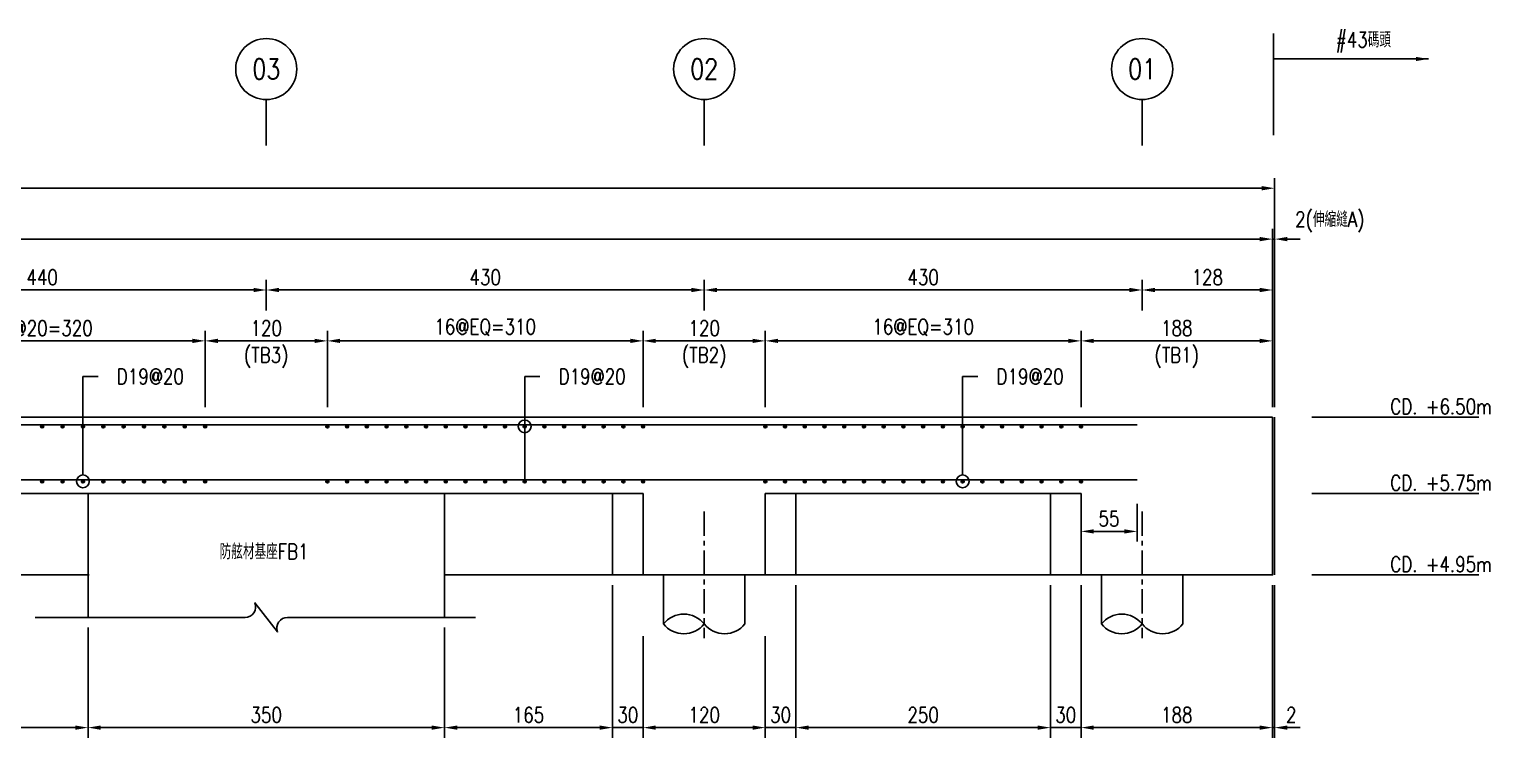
# Model space of a CAD drawing. Extents: x -791 to 13121, y -31587 to 2944.
# Drawn here: x 11121 to 12555, y -4181 to -3485 of the extents above; entities that cross this region are included whole.
import ezdxf
from ezdxf import colors
from ezdxf.entities.mleader import LeaderData, LeaderLine
from ezdxf.enums import TextEntityAlignment as Align
from ezdxf.math import Vec2, Vec3

# ---------------------------------------------------------------- set-up
doc = ezdxf.new("R2010")
doc.units = 0
doc.header["$LTSCALE"] = 0.05
doc.linetypes.add('CENTER', pattern=[50.8, 31.75, -6.35, 6.35, -6.35])
doc.layers.get('0').update_dxf_attribs({"linetype": 'CONTINUOUS'})
doc.layers.get('Defpoints').update_dxf_attribs({"linetype": 'CONTINUOUS'})
for name, color, linetype in [('HB_0', 7, 'CONTINUOUS'), ('HB_DIM', 1, 'CONTINUOUS'), ('HB_ReBar', 3, 'CONTINUOUS'), ('HB_SYMBOLS', 7, 'CONTINUOUS'), ('底圖', 7, 'CONTINUOUS')]:
    doc.layers.add(name, color=color, linetype=linetype)
doc.styles.get("Standard").update_dxf_attribs({"font": 'ROMANS.shx', "width": 0.8, "bigfont": 'lchinap.shx'})
doc.dimstyles.new('50cm', dxfattribs={"dimscale": 5, "dimtxt": 3, "dimasz": 2.5, "dimexe": 2, "dimexo": 2, "dimgap": 1, "dimtad": 1, "dimdsep": 46, "dimtxsty": 'Standard', "dimcen": 0, "dimclrt": 2, "dimadec": 0, "dimazin": 0, "dimtfac": 1, "dimtix": 1, "dimtmove": 2, "dimatfit": 3, "dimfxl": 0, "dimtolj": 1, "dimtzin": 0, "dimarcsym": 0})

# ---------------------------------------------------------------- blocks, each defined once
blk = doc.blocks.new('gr_t')
at = {"layer": 'HB_SYMBOLS', "color": 4, "linetype": 'Continuous'}
blk.add_line((0, -6), (0, -15), dxfattribs=at)
blk.add_circle((0, 0), 6, dxfattribs=at)
at = {"layer": 'HB_SYMBOLS', "color": 4, "linetype": 'Continuous', "width": 0.8}
blk.add_attdef('A', text='', height=4.5, dxfattribs=at).set_placement((0, 0), align=Align.MIDDLE)
blk = doc.blocks.new('*D2510')
at = {"layer": 'Defpoints', "color": 0}
for p in [(2528, 330), (2528, 155), (2530, 155)]:
    blk.add_point(p, dxfattribs=at)
at = {"layer": 'HB_DIM', "color": 0, "lineweight": -2}
for p, q in [((2515.5, 330), (2503, 330)), ((2528, 165), (2528, 340)), ((2530, 330), (2528, 330)), ((2530, 165), (2530, 340)), ((2542.5, 330), (2555, 330))]:
    blk.add_line(p, q, dxfattribs=at)
at = {"layer": 'HB_DIM', "color": 0}
for points in [[(2515.5, 332.1), (2515.5, 327.9), (2528, 330)], [(2542.5, 332.1), (2542.5, 327.9), (2530, 330)]]:
    blk.add_solid(points, dxfattribs=at)
at = {"layer": 'HB_DIM', "color": 2, "insert": (2584.3, 346.9), "char_height": 15, "attachment_point": 5}
blk.add_mtext('\\A1;2(伸縮縫A)', dxfattribs=at)
blk = doc.blocks.new('ReBarPoint')
at = {"layer": 'HB_0'}
h = blk.add_hatch(color=0, dxfattribs=at)
h.dxf.hatch_style = 1
edge = h.paths.add_edge_path()
edge.add_arc((0, 0), 1.5, 0, 360)
at = {"layer": 'HB_ReBar', "color": 0}
blk.add_circle((0, 0), 1.5, dxfattribs=at)
blk = doc.blocks.new('_None')
blk = doc.blocks.new('*D2511')
at = {"layer": 'Defpoints', "color": 0}
for p in [(1365, -41.7), (1715, -41.7), (1715, -150)]:
    blk.add_point(p, dxfattribs=at)
at = {"layer": 'HB_DIM', "color": 0, "lineweight": -2}
for p, q in [((1365, -51.7), (1365, -160)), ((1715, -51.7), (1715, -160)), ((1377.5, -150), (1702.5, -150))]:
    blk.add_line(p, q, dxfattribs=at)
at = {"layer": 'HB_DIM', "color": 0}
for points in [[(1377.5, -147.9), (1377.5, -152.1), (1365, -150)], [(1702.5, -147.9), (1702.5, -152.1), (1715, -150)]]:
    blk.add_solid(points, dxfattribs=at)
at = {"layer": 'HB_DIM', "color": 2, "insert": (1540, -137.5), "char_height": 15, "attachment_point": 5}
blk.add_mtext('\\A1;350', dxfattribs=at)
blk = doc.blocks.new('*D2512')
at = {"layer": 'Defpoints', "color": 0}
for p in [(2340, 0), (2528, 0), (2528, -150)]:
    blk.add_point(p, dxfattribs=at)
at = {"layer": 'HB_DIM', "color": 0, "lineweight": -2}
for p, q in [((2340, -10), (2340, -160)), ((2528, -10), (2528, -160)), ((2352.5, -150), (2515.5, -150))]:
    blk.add_line(p, q, dxfattribs=at)
at = {"layer": 'HB_DIM', "color": 0}
for points in [[(2352.5, -147.9), (2352.5, -152.1), (2340, -150)], [(2515.5, -147.9), (2515.5, -152.1), (2528, -150)]]:
    blk.add_solid(points, dxfattribs=at)
at = {"layer": 'HB_DIM', "color": 2, "insert": (2434, -137.5), "char_height": 15, "attachment_point": 5}
blk.add_mtext('\\A1;188', dxfattribs=at)
blk = doc.blocks.new('_DotBlank')
at = {"color": 0, "linetype": 'ByBlock', "lineweight": -2}
blk.add_line((-0.5, 0), (-1, 0), dxfattribs=at)
blk.add_circle((0, 0), 0.5, dxfattribs=at)
blk = doc.blocks.new('*D2517')
at = {"layer": 'Defpoints', "color": 0}
for p in [(2528, 330), (2528, 155), (2530, 155)]:
    blk.add_point(p, dxfattribs=at)
at = {"layer": 'HB_DIM', "color": 0, "lineweight": -2}
for p, q in [((2515.5, 330), (2503, 330)), ((2528, 165), (2528, 340)), ((2530, 330), (2528, 330)), ((2530, 165), (2530, 340)), ((2542.5, 330), (2555, 330))]:
    blk.add_line(p, q, dxfattribs=at)
at = {"layer": 'HB_DIM', "color": 0}
for points in [[(2515.5, 332.1), (2515.5, 327.9), (2528, 330)], [(2542.5, 332.1), (2542.5, 327.9), (2530, 330)]]:
    blk.add_solid(points, dxfattribs=at)
at = {"layer": 'HB_DIM', "color": 2, "insert": (2584.3, 346.9), "char_height": 15, "attachment_point": 5}
blk.add_mtext('\\A1;2(伸縮縫A)', dxfattribs=at)
blk = doc.blocks.new('*D2518')
at = {"layer": 'Defpoints', "color": 0}
for p in [(1540, 280), (1100, 250), (1540, 250)]:
    blk.add_point(p, dxfattribs=at)
at = {"layer": 'HB_DIM', "color": 0, "lineweight": -2}
for p, q in [((1100, 260), (1100, 290)), ((1540, 260), (1540, 290)), ((1112.5, 280), (1527.5, 280))]:
    blk.add_line(p, q, dxfattribs=at)
at = {"layer": 'HB_DIM', "color": 0}
for points in [[(1112.5, 282.1), (1112.5, 277.9), (1100, 280)], [(1527.5, 282.1), (1527.5, 277.9), (1540, 280)]]:
    blk.add_solid(points, dxfattribs=at)
at = {"layer": 'HB_DIM', "color": 2, "insert": (1320, 292.5), "char_height": 15, "attachment_point": 5}
blk.add_mtext('\\A1;440', dxfattribs=at)
blk = doc.blocks.new('*D2519')
at = {"layer": 'Defpoints', "color": 0}
for p in [(1970, 280), (1540, 250), (1970, 250)]:
    blk.add_point(p, dxfattribs=at)
at = {"layer": 'HB_DIM', "color": 0, "lineweight": -2}
for p, q in [((1540, 260), (1540, 290)), ((1970, 260), (1970, 290)), ((1552.5, 280), (1957.5, 280))]:
    blk.add_line(p, q, dxfattribs=at)
at = {"layer": 'HB_DIM', "color": 0}
for points in [[(1552.5, 282.1), (1552.5, 277.9), (1540, 280)], [(1957.5, 282.1), (1957.5, 277.9), (1970, 280)]]:
    blk.add_solid(points, dxfattribs=at)
at = {"layer": 'HB_DIM', "color": 2, "insert": (1755, 292.5), "char_height": 15, "attachment_point": 5}
blk.add_mtext('\\A1;430', dxfattribs=at)
blk = doc.blocks.new('*D2520')
at = {"layer": 'Defpoints', "color": 0}
for p in [(2400, 280), (1970, 250), (2400, 250)]:
    blk.add_point(p, dxfattribs=at)
at = {"layer": 'HB_DIM', "color": 0, "lineweight": -2}
for p, q in [((1970, 260), (1970, 290)), ((2400, 260), (2400, 290)), ((1982.5, 280), (2387.5, 280))]:
    blk.add_line(p, q, dxfattribs=at)
at = {"layer": 'HB_DIM', "color": 0}
for points in [[(1982.5, 282.1), (1982.5, 277.9), (1970, 280)], [(2387.5, 282.1), (2387.5, 277.9), (2400, 280)]]:
    blk.add_solid(points, dxfattribs=at)
at = {"layer": 'HB_DIM', "color": 2, "insert": (2185, 292.5), "char_height": 15, "attachment_point": 5}
blk.add_mtext('\\A1;430', dxfattribs=at)
blk = doc.blocks.new('*D2521')
at = {"layer": 'Defpoints', "color": 0}
for p in [(1480, 230), (1160, 155), (1480, 155)]:
    blk.add_point(p, dxfattribs=at)
at = {"layer": 'HB_DIM', "color": 0, "lineweight": -2}
for p, q in [((1160, 165), (1160, 240)), ((1172.5, 230), (1467.5, 230)), ((1480, 165), (1480, 240))]:
    blk.add_line(p, q, dxfattribs=at)
at = {"layer": 'HB_DIM', "color": 0}
for points in [[(1172.5, 232.1), (1172.5, 227.9), (1160, 230)], [(1467.5, 232.1), (1467.5, 227.9), (1480, 230)]]:
    blk.add_solid(points, dxfattribs=at)
at = {"layer": 'HB_DIM', "color": 2, "insert": (1320, 242.5), "char_height": 15, "attachment_point": 5}
blk.add_mtext('\\A1;16@20=320', dxfattribs=at)
blk = doc.blocks.new('*D2522')
at = {"layer": 'Defpoints', "color": 0}
for p in [(1910, 230), (1600, 155), (1910, 155)]:
    blk.add_point(p, dxfattribs=at)
at = {"layer": 'HB_DIM', "color": 0, "lineweight": -2}
for p, q in [((1600, 165), (1600, 240)), ((1612.5, 230), (1897.5, 230)), ((1910, 165), (1910, 240))]:
    blk.add_line(p, q, dxfattribs=at)
at = {"layer": 'HB_DIM', "color": 0}
for points in [[(1612.5, 232.1), (1612.5, 227.9), (1600, 230)], [(1897.5, 232.1), (1897.5, 227.9), (1910, 230)]]:
    blk.add_solid(points, dxfattribs=at)
at = {"layer": 'HB_DIM', "color": 2, "insert": (1755, 243.2), "char_height": 15, "attachment_point": 5}
blk.add_mtext('\\A1;16@EQ=310', dxfattribs=at)
blk = doc.blocks.new('*D2523')
at = {"layer": 'Defpoints', "color": 0}
for p in [(2340, 230), (2030, 155), (2340, 155)]:
    blk.add_point(p, dxfattribs=at)
at = {"layer": 'HB_DIM', "color": 0, "lineweight": -2}
for p, q in [((2030, 165), (2030, 240)), ((2042.5, 230), (2327.5, 230)), ((2340, 165), (2340, 240))]:
    blk.add_line(p, q, dxfattribs=at)
at = {"layer": 'HB_DIM', "color": 0}
for points in [[(2042.5, 232.1), (2042.5, 227.9), (2030, 230)], [(2327.5, 232.1), (2327.5, 227.9), (2340, 230)]]:
    blk.add_solid(points, dxfattribs=at)
at = {"layer": 'HB_DIM', "color": 2, "insert": (2185, 243.2), "char_height": 15, "attachment_point": 5}
blk.add_mtext('\\A1;16@EQ=310', dxfattribs=at)
blk = doc.blocks.new('*D2524')
at = {"layer": 'Defpoints', "color": 0}
for p in [(2528, 280), (2400, 250), (2528, 155)]:
    blk.add_point(p, dxfattribs=at)
at = {"layer": 'HB_DIM', "color": 0, "lineweight": -2}
for p, q in [((2400, 260), (2400, 290)), ((2528, 165), (2528, 290)), ((2412.5, 280), (2515.5, 280))]:
    blk.add_line(p, q, dxfattribs=at)
at = {"layer": 'HB_DIM', "color": 0}
for points in [[(2412.5, 282.1), (2412.5, 277.9), (2400, 280)], [(2515.5, 282.1), (2515.5, 277.9), (2528, 280)]]:
    blk.add_solid(points, dxfattribs=at)
at = {"layer": 'HB_DIM', "color": 2, "insert": (2464, 292.5), "char_height": 15, "attachment_point": 5}
blk.add_mtext('\\A1;128', dxfattribs=at)
blk = doc.blocks.new('*D2527')
at = {"layer": 'Defpoints', "color": 0}
for p in [(0, 380), (0, 380), (2530, 330.1)]:
    blk.add_point(p, dxfattribs=at)
at = {"layer": 'HB_DIM', "color": 0, "lineweight": -2}
for p, q in [((2530, 340.1), (2530, 390)), ((2517.5, 380), (12.5, 380))]:
    blk.add_line(p, q, dxfattribs=at)
at = {"layer": 'HB_DIM', "color": 0}
for points in [[(12.5, 382.1), (12.5, 377.9), (0, 380)], [(2517.5, 382.1), (2517.5, 377.9), (2530, 380)]]:
    blk.add_solid(points, dxfattribs=at)
at = {"layer": 'HB_DIM', "color": 2, "insert": (1265, 392.5), "char_height": 15, "attachment_point": 5}
blk.add_mtext('\\A1;4200', dxfattribs=at)
blk = doc.blocks.new('*D2528')
at = {"layer": 'Defpoints', "color": 0}
for p in [(0, 330), (0, 330), (2528, 280.1)]:
    blk.add_point(p, dxfattribs=at)
at = {"layer": 'HB_DIM', "color": 0, "lineweight": -2}
for p, q in [((2515.5, 330), (12.5, 330)), ((2528, 290.1), (2528, 340))]:
    blk.add_line(p, q, dxfattribs=at)
at = {"layer": 'HB_DIM', "color": 0}
for points in [[(12.5, 332.1), (12.5, 327.9), (0, 330)], [(2515.5, 332.1), (2515.5, 327.9), (2528, 330)]]:
    blk.add_solid(points, dxfattribs=at)
at = {"layer": 'HB_DIM', "color": 2, "insert": (1264, 342.5), "char_height": 15, "attachment_point": 5}
blk.add_mtext('\\A1;4197', dxfattribs=at)
blk = doc.blocks.new('*D2531')
at = {"layer": 'Defpoints', "color": 0}
for p in [(2528, 230), (2340, 155), (2528, 155)]:
    blk.add_point(p, dxfattribs=at)
at = {"layer": 'HB_DIM', "color": 0, "lineweight": -2}
for p, q in [((2340, 165), (2340, 240)), ((2352.5, 230), (2515.5, 230)), ((2528, 165), (2528, 240))]:
    blk.add_line(p, q, dxfattribs=at)
at = {"layer": 'HB_DIM', "color": 0}
for points in [[(2352.5, 232.1), (2352.5, 227.9), (2340, 230)], [(2515.5, 232.1), (2515.5, 227.9), (2528, 230)]]:
    blk.add_solid(points, dxfattribs=at)
at = {"layer": 'HB_DIM', "color": 2, "char_height": 15, "attachment_point": 5}
for s, insert in [('\\A1;188', (2434, 242.5)), ('\\A1;(TB1)', (2434, 213.6))]:
    blk.add_mtext(s, dxfattribs=dict(at, insert=insert))
blk = doc.blocks.new('*D2533')
at = {"layer": 'Defpoints', "color": 0}
for p in [(1600, 230), (1480, 155), (1600, 155)]:
    blk.add_point(p, dxfattribs=at)
at = {"layer": 'HB_DIM', "color": 0, "lineweight": -2}
for p, q in [((1480, 165), (1480, 240)), ((1492.5, 230), (1587.5, 230)), ((1600, 165), (1600, 240))]:
    blk.add_line(p, q, dxfattribs=at)
at = {"layer": 'HB_DIM', "color": 0}
for points in [[(1492.5, 232.1), (1492.5, 227.9), (1480, 230)], [(1587.5, 232.1), (1587.5, 227.9), (1600, 230)]]:
    blk.add_solid(points, dxfattribs=at)
at = {"layer": 'HB_DIM', "color": 2, "char_height": 15, "attachment_point": 5}
for s, insert in [('\\A1;120', (1540, 242.5)), ('\\A1;(TB3)', (1540, 213.6))]:
    blk.add_mtext(s, dxfattribs=dict(at, insert=insert))
blk = doc.blocks.new('*D2534')
at = {"layer": 'Defpoints', "color": 0}
for p in [(2030, 230), (1910, 155), (2030, 155)]:
    blk.add_point(p, dxfattribs=at)
at = {"layer": 'HB_DIM', "color": 0, "lineweight": -2}
for p, q in [((1910, 165), (1910, 240)), ((1922.5, 230), (2017.5, 230)), ((2030, 165), (2030, 240))]:
    blk.add_line(p, q, dxfattribs=at)
at = {"layer": 'HB_DIM', "color": 0}
for points in [[(1922.5, 232.1), (1922.5, 227.9), (1910, 230)], [(2017.5, 232.1), (2017.5, 227.9), (2030, 230)]]:
    blk.add_solid(points, dxfattribs=at)
at = {"layer": 'HB_DIM', "color": 2, "char_height": 15, "attachment_point": 5}
for s, insert in [('\\A1;120', (1970, 242.5)), ('\\A1;(TB2)', (1970, 213.6))]:
    blk.add_mtext(s, dxfattribs=dict(at, insert=insert))
blk = doc.blocks.new('80cm直樁')
at = {"layer": 'HB_0', "linetype": 'Continuous'}
for p, q in [((-40, -48.1), (-40, 0)), ((40, -48.1), (40, 0))]:
    blk.add_line(p, q, dxfattribs=at)
for points in [[(-40, -48.1, -0.48), (0, -48.1, 0.48), (40, -48.1, 0.48)], [(-40, -48.1, 0.48), (0, -48.1, 0.48)]]:
    blk.add_lwpolyline(points, format="xyb", dxfattribs=at)
at = {"layer": 'HB_DIM', "color": 1, "linetype": 'CENTER', "ltscale": 15}
blk.add_line((0, 62.2), (0, -62.2), dxfattribs=at)
blk = doc.blocks.new('*D2543')
at = {"layer": 'Defpoints', "color": 0}
for p in [(1910, -50), (2030, -50), (2030, -150)]:
    blk.add_point(p, dxfattribs=at)
at = {"layer": 'HB_DIM', "color": 0, "lineweight": -2}
for p, q in [((1910, -60), (1910, -160)), ((2030, -60), (2030, -160)), ((1922.5, -150), (2017.5, -150))]:
    blk.add_line(p, q, dxfattribs=at)
at = {"layer": 'HB_DIM', "color": 0}
for points in [[(1922.5, -147.9), (1922.5, -152.1), (1910, -150)], [(2017.5, -147.9), (2017.5, -152.1), (2030, -150)]]:
    blk.add_solid(points, dxfattribs=at)
at = {"layer": 'HB_DIM', "color": 2, "insert": (1970, -137.5), "char_height": 15, "attachment_point": 5}
blk.add_mtext('\\A1;120', dxfattribs=at)
blk = doc.blocks.new('*D2544')
at = {"layer": 'Defpoints', "color": 0}
for p in [(1880, 0), (1910, -50), (1880, -150)]:
    blk.add_point(p, dxfattribs=at)
at = {"layer": 'HB_DIM', "color": 0, "lineweight": -2}
for p, q in [((1880, -10), (1880, -160)), ((1910, -60), (1910, -160)), ((1867.5, -150), (1855, -150)), ((1910, -150), (1880, -150)), ((1922.5, -150), (1935, -150))]:
    blk.add_line(p, q, dxfattribs=at)
at = {"layer": 'HB_DIM', "color": 0}
for points in [[(1867.5, -147.9), (1867.5, -152.1), (1880, -150)], [(1922.5, -147.9), (1922.5, -152.1), (1910, -150)]]:
    blk.add_solid(points, dxfattribs=at)
at = {"layer": 'HB_DIM', "color": 2, "insert": (1895, -137.5), "char_height": 15, "attachment_point": 5}
blk.add_mtext('\\A1;30', dxfattribs=at)
blk = doc.blocks.new('*D2545')
at = {"layer": 'Defpoints', "color": 0}
for p in [(2060, 0), (2030, -50), (2030, -150)]:
    blk.add_point(p, dxfattribs=at)
at = {"layer": 'HB_DIM', "color": 0, "lineweight": -2}
for p, q in [((2060, -10), (2060, -160)), ((2030, -60), (2030, -160)), ((2017.5, -150), (2005, -150)), ((2060, -150), (2030, -150)), ((2072.5, -150), (2085, -150))]:
    blk.add_line(p, q, dxfattribs=at)
at = {"layer": 'HB_DIM', "color": 0}
for points in [[(2017.5, -147.9), (2017.5, -152.1), (2030, -150)], [(2072.5, -147.9), (2072.5, -152.1), (2060, -150)]]:
    blk.add_solid(points, dxfattribs=at)
at = {"layer": 'HB_DIM', "color": 2, "insert": (2045, -137.5), "char_height": 15, "attachment_point": 5}
blk.add_mtext('\\A1;30', dxfattribs=at)
blk = doc.blocks.new('*D2546')
at = {"layer": 'Defpoints', "color": 0}
for p in [(2310, 0), (2340, -50), (2310, -150)]:
    blk.add_point(p, dxfattribs=at)
at = {"layer": 'HB_DIM', "color": 0, "lineweight": -2}
for p, q in [((2310, -10), (2310, -160)), ((2340, -60), (2340, -160)), ((2297.5, -150), (2285, -150)), ((2340, -150), (2310, -150)), ((2352.5, -150), (2365, -150))]:
    blk.add_line(p, q, dxfattribs=at)
at = {"layer": 'HB_DIM', "color": 0}
for points in [[(2297.5, -147.9), (2297.5, -152.1), (2310, -150)], [(2352.5, -147.9), (2352.5, -152.1), (2340, -150)]]:
    blk.add_solid(points, dxfattribs=at)
at = {"layer": 'HB_DIM', "color": 2, "insert": (2325, -137.5), "char_height": 15, "attachment_point": 5}
blk.add_mtext('\\A1;30', dxfattribs=at)
blk = doc.blocks.new('*D2547')
at = {"layer": 'Defpoints', "color": 0}
for p in [(2528, 0), (2530, 0), (2530, -150)]:
    blk.add_point(p, dxfattribs=at)
at = {"layer": 'HB_DIM', "color": 0, "lineweight": -2}
for p, q in [((2528, -10), (2528, -160)), ((2530, -10), (2530, -160)), ((2515.5, -150), (2503, -150)), ((2528, -150), (2530, -150)), ((2542.5, -150), (2555, -150))]:
    blk.add_line(p, q, dxfattribs=at)
at = {"layer": 'HB_DIM', "color": 0}
for points in [[(2515.5, -147.9), (2515.5, -152.1), (2528, -150)], [(2542.5, -147.9), (2542.5, -152.1), (2530, -150)]]:
    blk.add_solid(points, dxfattribs=at)
at = {"layer": 'HB_DIM', "color": 2, "insert": (2546.4, -137.5), "char_height": 15, "attachment_point": 5}
blk.add_mtext('\\A1;2', dxfattribs=at)
blk = doc.blocks.new('*D2505')
at = {"layer": 'Defpoints', "color": 0}
for p in [(2060, 0), (2310, 0), (2310, -150)]:
    blk.add_point(p, dxfattribs=at)
at = {"layer": 'HB_DIM', "color": 0, "lineweight": -2}
for p, q in [((2060, -10), (2060, -160)), ((2310, -10), (2310, -160)), ((2072.5, -150), (2297.5, -150))]:
    blk.add_line(p, q, dxfattribs=at)
at = {"layer": 'HB_DIM', "color": 0}
for points in [[(2072.5, -147.9), (2072.5, -152.1), (2060, -150)], [(2297.5, -147.9), (2297.5, -152.1), (2310, -150)]]:
    blk.add_solid(points, dxfattribs=at)
at = {"layer": 'HB_DIM', "color": 2, "insert": (2185, -137.5), "char_height": 15, "attachment_point": 5}
blk.add_mtext('\\A1;250', dxfattribs=at)
blk = doc.blocks.new('*D2506')
at = {"layer": 'Defpoints', "color": 0}
for p in [(1880, 0), (1715, -41.7), (1880, -150)]:
    blk.add_point(p, dxfattribs=at)
at = {"layer": 'HB_DIM', "color": 0, "lineweight": -2}
for p, q in [((1880, -10), (1880, -160)), ((1715, -51.7), (1715, -160)), ((1727.5, -150), (1867.5, -150))]:
    blk.add_line(p, q, dxfattribs=at)
at = {"layer": 'HB_DIM', "color": 0}
for points in [[(1727.5, -147.9), (1727.5, -152.1), (1715, -150)], [(1867.5, -147.9), (1867.5, -152.1), (1880, -150)]]:
    blk.add_solid(points, dxfattribs=at)
at = {"layer": 'HB_DIM', "color": 2, "insert": (1797.5, -137.5), "char_height": 15, "attachment_point": 5}
blk.add_mtext('\\A1;165', dxfattribs=at)
blk = doc.blocks.new('*D2507')
at = {"layer": 'Defpoints', "color": 0}
for p in [(1190, 0), (1365, -41.7), (1365, -150)]:
    blk.add_point(p, dxfattribs=at)
at = {"layer": 'HB_DIM', "color": 0, "lineweight": -2}
for p, q in [((1190, -10), (1190, -160)), ((1365, -51.7), (1365, -160)), ((1202.5, -150), (1352.5, -150))]:
    blk.add_line(p, q, dxfattribs=at)
at = {"layer": 'HB_DIM', "color": 0}
for points in [[(1202.5, -147.9), (1202.5, -152.1), (1190, -150)], [(1352.5, -147.9), (1352.5, -152.1), (1365, -150)]]:
    blk.add_solid(points, dxfattribs=at)
at = {"layer": 'HB_DIM', "color": 2, "insert": (1277.5, -137.5), "char_height": 15, "attachment_point": 5}
blk.add_mtext('\\A1;175', dxfattribs=at)
blk = doc.blocks.new('*D2548')
at = {"layer": 'Defpoints', "color": 0}
for p in [(2340, 80), (2395, 80), (2395, 42.8)]:
    blk.add_point(p, dxfattribs=at)
at = {"layer": 'HB_DIM', "color": 0, "lineweight": -2}
for p, q in [((2340, 70), (2340, 32.8)), ((2395, 70), (2395, 32.8)), ((2352.5, 42.8), (2382.5, 42.8))]:
    blk.add_line(p, q, dxfattribs=at)
at = {"layer": 'HB_DIM', "color": 0}
for points in [[(2352.5, 44.9), (2352.5, 40.7), (2340, 42.8)], [(2382.5, 44.9), (2382.5, 40.7), (2395, 42.8)]]:
    blk.add_solid(points, dxfattribs=at)
at = {"layer": 'HB_DIM', "color": 2, "insert": (2367.5, 55.3), "char_height": 15, "attachment_point": 5}
blk.add_mtext('\\A1;55', dxfattribs=at)
blk = doc.blocks.new('斷面圖D右')
at = {"layer": 'HB_0', "color": 4}
for p, q in [((2528, 155), (0, 155)), ((1190, 80), (1880, 80)), ((2060, 80), (2310, 80))]:
    blk.add_line(p, q, dxfattribs=at)
at = {"layer": 'HB_0'}
blk.add_line((2530, 155), (2530, 0), dxfattribs=at)
at = {"layer": 'HB_0', "color": 7}
for p, q in [((1880, 80), (1880, 0)), ((2060, 80), (2060, 0)), ((2310, 80), (2310, 0))]:
    blk.add_line(p, q, dxfattribs=at)
at = {"layer": 'HB_0'}
for points in [[(2528, 155), (2528, 0), (1716, 0)], [(1365, -41.657), (1365, 80)], [(1715, 80), (1715, -41.657)], [(1366, 0), (870, 0), (376, 0)]]:
    blk.add_lwpolyline(points, dxfattribs=at)
at = {"layer": 'HB_0', "color": 4}
for points in [[(1880, 80), (1910, 80), (1910, 0), (2030, 0), (2030, 80), (2060, 80)], [(2528, 0), (2340, 0), (2340, 80), (2310, 80)]]:
    blk.add_lwpolyline(points, dxfattribs=at)
at = {"layer": 'HB_DIM'}
blk.add_line((2529, 431.993), (2529, 531.993), dxfattribs=at)
at = {"layer": 'HB_DIM', "linetype": 'Continuous'}
blk.add_lwpolyline([(1745.462, -41.657), (1560.834, -41.657, 0.52947275), (1551.114, -55.959), (1528.886, -27.356, -0.53281519), (1519.166, -41.657), (1313.021, -41.657)], format="xyb", dxfattribs=at)
at = {"layer": 'HB_ReBar'}
for points in [[(2395, 147.5), (0, 147.5)], [(2395, 93.5), (0, 93.5)]]:
    blk.add_lwpolyline(points, dxfattribs=at)
at = {"layer": 'HB_0'}
for p in [(1970, 0), (2400, 0)]:
    blk.add_blockref('80cm直樁', p, dxfattribs=at)
at = {"layer": 'HB_ReBar'}
for p in [(1320, 146), (1340, 146), (1360, 146), (1380, 146), (1400, 146), (1420, 146), (1440, 146), (1460, 146), (1480, 146), (1600, 146), (1619.375, 146), (1638.75, 146), (1658.125, 146), (1677.5, 146), (1696.875, 146), (1716.25, 146), (1735.625, 146), (1755, 146), (1774.375, 146), (1793.75, 146), (1813.125, 146), (1832.5, 146), (1851.875, 146), (1871.25, 146), (1890.625, 146), (1910, 146), (2030, 146), (2049.375, 146), (2068.75, 146), (2088.125, 146), (2107.5, 146), (2126.875, 146), (2146.25, 146), (2165.625, 146), (2185, 146), (2204.375, 146), (2223.75, 146), (2243.125, 146), (2262.5, 146), (2281.875, 146), (2301.25, 146), (2320.625, 146), (2340, 146), (1320, 92), (1340, 92), (1360, 92), (1380, 92), (1400, 92), (1420, 92), (1440, 92), (1460, 92), (1480, 92), (1600, 92), (1619.375, 92), (1638.75, 92), (1658.125, 92), (1677.5, 92), (1696.875, 92), (1716.25, 92), (1735.625, 92), (1755, 92), (1774.375, 92), (1793.75, 92), (1813.125, 92), (1832.5, 92), (1851.875, 92), (1871.25, 92), (1890.625, 92), (1910, 92), (2030, 92), (2049.375, 92), (2068.75, 92), (2088.125, 92), (2107.5, 92), (2126.875, 92), (2146.25, 92), (2165.625, 92), (2185, 92), (2204.375, 92), (2223.75, 92), (2243.125, 92), (2262.5, 92), (2281.875, 92), (2301.25, 92), (2320.625, 92), (2340, 92)]:
    blk.add_blockref('ReBarPoint', p, dxfattribs=at)
at = {"layer": '底圖'}
ref = blk.add_blockref('gr_t', (1540, 497.059), dxfattribs=dict(at, xscale=5, yscale=5, zscale=5))
ref.add_attrib('A', '03', dxfattribs={"layer": 'HB_SYMBOLS', "color": 4, "linetype": 'Continuous', "height": 20, "width": 0.8}).set_placement((1540, 497.059), align=Align.MIDDLE)
ref = blk.add_blockref('gr_t', (1970, 497.059), dxfattribs=dict(at, xscale=5, yscale=5, zscale=5))
ref.add_attrib('A', '02', dxfattribs={"layer": 'HB_SYMBOLS', "color": 4, "linetype": 'Continuous', "height": 20, "width": 0.8}).set_placement((1970, 497.059), align=Align.MIDDLE)
ref = blk.add_blockref('gr_t', (2400, 497.059), dxfattribs=dict(at, xscale=5, yscale=5, zscale=5))
ref.add_attrib('A', '01', dxfattribs={"layer": 'HB_SYMBOLS', "color": 4, "linetype": 'Continuous', "height": 20, "width": 0.8}).set_placement((2400, 497.059), align=Align.MIDDLE)
at = {"layer": 'HB_0', "color": 2, "linetype": 'Continuous', "width": 0.8}
blk.add_text('防舷材基座FB1', height=15, dxfattribs=at).set_placement((1537.96, 23.777), align=Align.MIDDLE)
at = {"layer": 'HB_DIM', "color": 2, "insert": (2644.317, 533.401), "char_height": 15, "attachment_point": 3}
blk.add_mtext('#43碼頭', dxfattribs=at)
at = {"layer": 'HB_DIM'}
for base, p1, p2, text, picture, middle in [((0, 380), (2530, 330.108), (0, 380), '4200', '*D2527', (1265, 392.5)), ((0, 330), (2528, 280.108), (0, 330), '4197', '*D2528', (1264, 342.5)), ((1480, 230), (1160, 155), (1480, 155), '16@20=<>', '*D2521', (1320, 242.5)), ((1600, 230), (1480, 155), (1600, 155), '<>\\X(TB3)', '*D2533', (1540, 230)), ((1910, 230), (1600, 155), (1910, 155), '16@EQ=<>', '*D2522', (1755, 243.214)), ((2030, 230), (1910, 155), (2030, 155), '<>\\X(TB2)', '*D2534', (1970, 230)), ((2340, 230), (2030, 155), (2340, 155), '16@EQ=<>', '*D2523', (2185, 243.214)), ((2528, 230), (2340, 155), (2528, 155), '<>\\X(TB1)', '*D2531', (2434, 230))]:
    dim = blk.add_linear_dim(base=base, p1=p1, p2=p2, text=text, dimstyle='50cm', dxfattribs=at)
    dim.commit()
    dim.dimension.update_dxf_attribs({"geometry": picture, "text_midpoint": middle})
for picture in ['*D2510', '*D2517']:
    dim = blk.add_linear_dim(base=(2528, 330), p1=(2530, 155), p2=(2528, 155), text='<>(伸縮縫A)', dimstyle='50cm', dxfattribs=at)
    dim.commit()
    dim.dimension.update_dxf_attribs({"geometry": picture, "text_midpoint": (2584.341, 346.875), "dimtype": 160})
for base, p1, p2, picture, middle in [((1540, 280), (1100, 250), (1540, 250), '*D2518', (1320, 292.5)), ((1970, 280), (1540, 250), (1970, 250), '*D2519', (1755, 292.5)), ((2400, 280), (1970, 250), (2400, 250), '*D2520', (2185, 292.5)), ((2528, 280), (2400, 250), (2528, 155), '*D2524', (2464, 292.5)), ((2395, 42.789), (2340, 80), (2395, 80), '*D2548', (2367.5, 55.289)), ((1365, -150), (1190, 0), (1365, -41.657), '*D2507', (1277.5, -137.5)), ((1880, -150), (1715, -41.657), (1880, 0), '*D2506', (1797.5, -137.5)), ((1880, -150), (1910, -50), (1880, 0), '*D2544', (1895, -137.5)), ((2030, -150), (2060, 0), (2030, -50), '*D2545', (2045, -137.5)), ((2310, -150), (2060, 0), (2310, 0), '*D2505', (2185, -137.5)), ((2310, -150), (2340, -50), (2310, 0), '*D2546', (2325, -137.5)), ((2528, -150), (2340, 0), (2528, 0), '*D2512', (2434, -137.5)), ((1715, -150), (1365, -41.657), (1715, -41.657), '*D2511', (1540, -137.5)), ((2030, -150), (1910, -50), (2030, -50), '*D2543', (1970, -137.5))]:
    dim = blk.add_linear_dim(base=base, p1=p1, p2=p2, dimstyle='50cm', dxfattribs=at)
    dim.commit()
    dim.dimension.update_dxf_attribs({"geometry": picture, "text_midpoint": middle})
dim = blk.add_linear_dim(base=(2530, -150), p1=(2528, 0), p2=(2530, 0), dimstyle='50cm', dxfattribs=at)
dim.commit()
dim.dimension.update_dxf_attribs({"geometry": '*D2547', "text_midpoint": (2546.369, -137.5), "dimtype": 160})
blk.add_leader([(2681.263, 506.993), (2529, 506.993)], dimstyle='50cm', dxfattribs=at)
ml = blk.add_multileader_mtext('Standard', dxfattribs=at)
ml.set_content('D19@20', color=2)
ml.set_leader_properties(color=1)
ml.set_arrow_properties(name='DOTBLANK')
ml.build(insert=Vec2(0, 0))
ml.multileader.update_dxf_attribs({"dogleg_length": 3, "arrow_head_size": 12.5, "scale": 5})
ctx = ml.context
ctx.base_point, ctx.scale, ctx.char_height, ctx.arrow_head_size, ctx.landing_gap_size, ctx.plane_origin = Vec3(1375, 195), 5, 15, 12.5, 15, Vec3(1360, 131.5)
ctx.text_align_type = 2
notes = []
notes.append((ctx, [(0, (1, 1, 0), (1360, 195), (1, 0), 15, [(1, [(1360, 92), (1360, 146)], 0, [])])]))
ctx.mtext.insert, ctx.mtext.alignment, ctx.mtext.flow_direction = Vec3(1459.143, 202.5), 3, 5
ml = blk.add_multileader_mtext('Standard', dxfattribs=at)
ml.set_content('D19@20', color=2)
ml.set_leader_properties(color=1)
ml.set_arrow_properties(name='DOTBLANK')
ml.build(insert=Vec2(0, 0))
ml.multileader.update_dxf_attribs({"dogleg_length": 3, "arrow_head_size": 12.5, "scale": 5})
ctx = ml.context
ctx.base_point, ctx.scale, ctx.char_height, ctx.arrow_head_size, ctx.landing_gap_size, ctx.plane_origin = Vec3(1808.75, 195), 5, 15, 12.5, 15, Vec3(1793.75, 146)
ctx.text_align_type = 2
notes.append((ctx, [(0, (1, 1, 0), (1793.75, 195), (1, 0), 15, [(1, [(1793.75, 146), (1793.75, 92)], 0, [])])]))
ctx.mtext.insert, ctx.mtext.alignment, ctx.mtext.flow_direction = Vec3(1892.893, 202.5), 3, 5
ml = blk.add_multileader_mtext('Standard', dxfattribs=at)
ml.set_content('D19@20', color=2)
ml.set_leader_properties(color=1)
ml.set_arrow_properties(name='DOTBLANK')
ml.build(insert=Vec2(0, 0))
ml.multileader.update_dxf_attribs({"dogleg_length": 3, "arrow_head_size": 12.5, "scale": 5})
ctx = ml.context
ctx.base_point, ctx.scale, ctx.char_height, ctx.arrow_head_size, ctx.landing_gap_size, ctx.plane_origin = Vec3(2238.75, 195), 5, 15, 12.5, 15, Vec3(2223.75, 131.5)
ctx.text_align_type = 2
notes.append((ctx, [(0, (1, 1, 0), (2223.75, 195), (1, 0), 15, [(1, [(2223.75, 92), (2223.75, 146)], 0, [])])]))
ctx.mtext.insert, ctx.mtext.alignment, ctx.mtext.flow_direction = Vec3(2322.893, 202.5), 3, 5
ml = blk.add_multileader_mtext('Standard', dxfattribs=at)
ml.set_content('CD. +6.50m', color=2)
ml.set_leader_properties(color=1)
ml.set_arrow_properties(name='NONE')
ml.build(insert=Vec2(0, 0))
ml.multileader.update_dxf_attribs({"text_left_attachment_type": 5, "text_right_attachment_type": 5, "dogleg_length": 3, "arrow_head_size": 12.5, "scale": 5})
ctx = ml.context
ctx.base_point, ctx.scale, ctx.char_height, ctx.arrow_head_size, ctx.landing_gap_size, ctx.plane_origin = Vec3(2628.619, 155), 5, 15, 12.5, 15, Vec3(2378.895, 160)
ctx.left_attachment, ctx.right_attachment = 5, 5
notes.append((ctx, [(0, (1, 1, 0), (2613.619, 155), (1, 0), 15, [(0, [(2566.558, 155)], 0, [])])]))
ctx.mtext.insert, ctx.mtext.flow_direction = Vec3(2643.619, 173), 5
ml = blk.add_multileader_mtext('Standard', dxfattribs=at)
ml.set_content('CD. +5.75m', color=2)
ml.set_leader_properties(color=1)
ml.set_arrow_properties(name='NONE')
ml.build(insert=Vec2(0, 0))
ml.multileader.update_dxf_attribs({"text_left_attachment_type": 5, "text_right_attachment_type": 5, "dogleg_length": 3, "arrow_head_size": 12.5, "scale": 5})
ctx = ml.context
ctx.base_point, ctx.scale, ctx.char_height, ctx.arrow_head_size, ctx.landing_gap_size, ctx.plane_origin = Vec3(2628.619, 80), 5, 15, 12.5, 15, Vec3(2378.895, 85)
ctx.left_attachment, ctx.right_attachment = 5, 5
notes.append((ctx, [(0, (1, 1, 0), (2613.619, 80), (1, 0), 15, [(0, [(2566.558, 80)], 0, [])])]))
ctx.mtext.insert, ctx.mtext.flow_direction = Vec3(2643.619, 98), 5
ml = blk.add_multileader_mtext('Standard', dxfattribs=at)
ml.set_content('CD. +4.95m', color=2)
ml.set_leader_properties(color=1)
ml.set_arrow_properties(name='NONE')
ml.build(insert=Vec2(0, 0))
ml.multileader.update_dxf_attribs({"text_left_attachment_type": 5, "text_right_attachment_type": 5, "dogleg_length": 3, "arrow_head_size": 12.5, "scale": 5})
ctx = ml.context
ctx.base_point, ctx.scale, ctx.char_height, ctx.arrow_head_size, ctx.landing_gap_size, ctx.plane_origin = Vec3(2628.619, 0), 5, 15, 12.5, 15, Vec3(2378.895, 5)
ctx.left_attachment, ctx.right_attachment = 5, 5
notes.append((ctx, [(0, (1, 1, 0), (2613.619, 0), (1, 0), 15, [(0, [(2566.558, 0)], 0, [])])]))
ctx.mtext.insert, ctx.mtext.flow_direction = Vec3(2643.619, 18), 5
for ctx, leaders in notes:
    for number, flags, end, landing, length, lines in leaders:
        leader = LeaderData()
        leader.index, (leader.has_last_leader_line, leader.has_dogleg_vector, leader.attachment_direction) = number, flags
        leader.last_leader_point, leader.dogleg_vector, leader.dogleg_length = Vec3(end), Vec3(landing), length
        for number, points, colour, breaks in lines:
            line = LeaderLine()
            line.index, line.vertices, line.color, line.breaks = number, Vec3.list(points), colors.encode_raw_color(colour), breaks
            leader.lines.append(line)
        ctx.leaders.append(leader)

msp = doc.modelspace()

# ---------------------------------------------------------------- block references
at = {"layer": 'HB_0'}
msp.add_blockref('斷面圖D右', (9814.088, -4021.392), dxfattribs=at)

doc.saveas('drawing.dxf')
